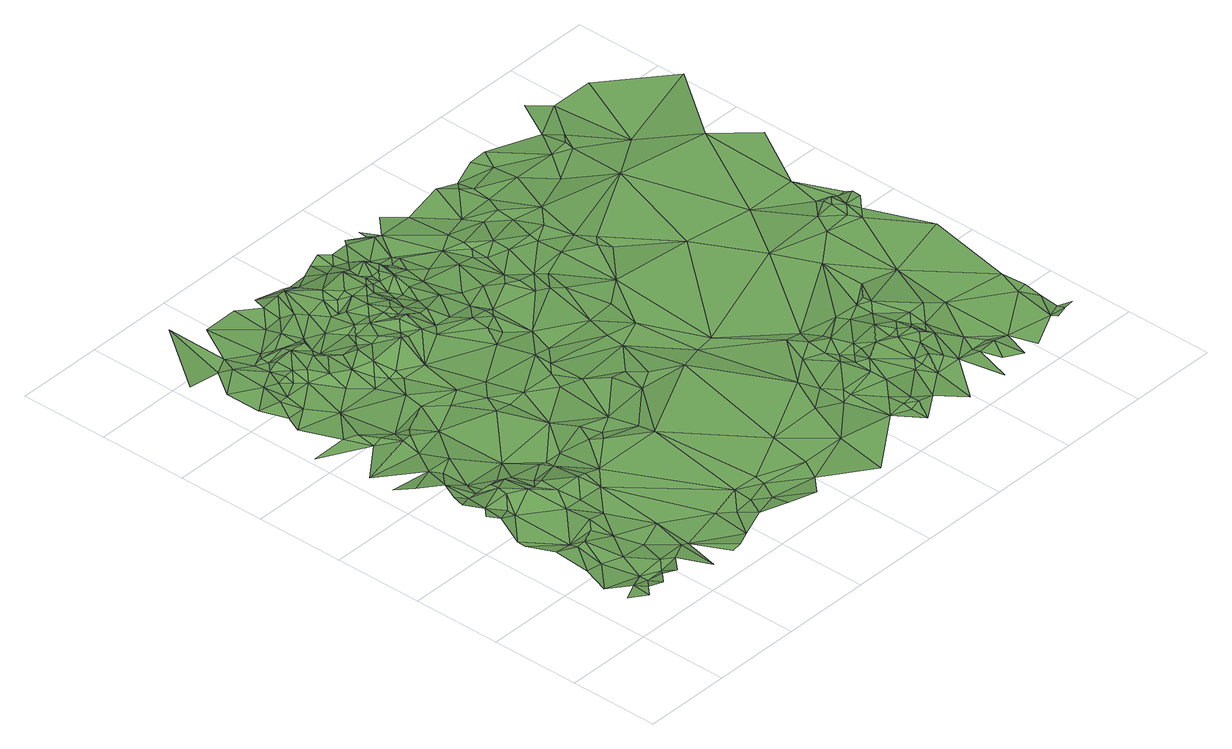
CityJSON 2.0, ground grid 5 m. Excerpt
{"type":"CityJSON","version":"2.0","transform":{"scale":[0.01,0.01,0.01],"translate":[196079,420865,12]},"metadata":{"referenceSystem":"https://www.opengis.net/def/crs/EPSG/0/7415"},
"CityObjects":{
"plantcover1":{"type":"PlantCover","attributes":{"3df_class":"Forest","bgt_fysiekvoorkomen":"groenvoorziening","bgt_status":"bestaand","identificatienamespace":"NL.IMGeo","begroeidterreindeeloptalud":"true","plus_fysiekvoorkomen":"gras- en kruidachtigen","relatievehoogteligging":0,"aantal_punten":0},"geometry":[{"type":"MultiSurface","lod":"1","boundaries":[[[0,1,2]],[[0,3,1]],[[1,4,5]],[[6,7,5]],[[1,3,8]],[[6,5,4]],[[3,9,8]],[[8,4,1]],[[10,7,11]],[[9,12,8]],[[6,11,7]],[[10,13,14]],[[13,15,14]],[[8,16,4]],[[12,16,8]],[[13,10,11]],[[6,4,17]],[[12,18,16]],[[11,6,19]],[[17,19,6]],[[20,21,22]],[[15,13,23]],[[13,11,19]],[[21,15,23]],[[24,4,16]],[[4,24,17]],[[25,16,18]],[[22,21,26]],[[27,28,22]],[[13,19,29]],[[24,16,25]],[[19,17,30]],[[26,21,23]],[[31,28,27]],[[32,17,24]],[[22,26,33]],[[29,19,30]],[[34,13,29]],[[23,13,35]],[[22,36,27]],[[30,17,32]],[[31,27,37]],[[23,33,26]],[[33,36,22]],[[38,24,25]],[[38,25,39]],[[40,41,42]],[[35,13,34]],[[32,24,38]],[[37,27,43]],[[27,36,43]],[[34,29,30]],[[40,42,37]],[[33,23,44]],[[43,36,45]],[[39,46,38]],[[47,37,43]],[[43,45,48]],[[35,44,23]],[[44,36,33]],[[43,48,47]],[[30,32,49]],[[50,34,30]],[[45,36,51]],[[52,37,47]],[[38,49,32]],[[40,37,52]],[[48,45,51]],[[36,44,51]],[[35,34,50]],[[53,54,40]],[[48,55,47]],[[49,50,30]],[[46,49,38]],[[44,35,56]],[[55,48,51]],[[57,51,44]],[[58,59,60]],[[57,44,56]],[[35,50,61]],[[62,58,54]],[[61,56,35]],[[63,64,46]],[[52,47,65]],[[54,53,62]],[[65,40,52]],[[66,51,57]],[[55,51,66]],[[67,57,56]],[[57,68,66]],[[67,68,57]],[[47,55,69]],[[53,40,65]],[[70,46,64]],[[58,71,59]],[[46,72,49]],[[73,50,49]],[[73,61,50]],[[74,56,61]],[[65,47,69]],[[67,56,74]],[[55,66,69]],[[58,75,71]],[[62,75,58]],[[76,77,78]],[[79,77,59]],[[80,76,81]],[[70,72,46]],[[66,68,82]],[[71,79,59]],[[83,68,67]],[[84,62,53]],[[75,85,71]],[[61,73,74]],[[72,73,49]],[[75,62,85]],[[77,79,78]],[[81,76,78]],[[82,69,66]],[[80,86,87]],[[83,67,74]],[[88,53,65]],[[85,62,84]],[[80,81,86]],[[85,79,71]],[[74,73,89]],[[88,84,53]],[[81,78,90]],[[83,82,68]],[[88,65,69]],[[84,91,85]],[[86,81,90]],[[74,89,83]],[[92,72,70]],[[84,88,91]],[[89,73,93]],[[82,94,69]],[[87,86,95]],[[87,95,96]],[[97,90,78]],[[86,90,98]],[[99,92,70]],[[78,79,97]],[[83,89,93]],[[83,94,82]],[[100,73,72]],[[98,90,101]],[[102,103,96]],[[85,91,104]],[[101,90,97]],[[86,98,105]],[[93,73,100]],[[85,106,79]],[[95,86,105]],[[83,107,94]],[[92,100,72]],[[108,98,101]],[[107,83,93]],[[96,95,109]],[[91,88,104]],[[105,98,108]],[[97,79,110]],[[111,92,99]],[[112,88,69]],[[108,101,113]],[[94,114,69]],[[113,101,97]],[[105,115,95]],[[113,105,108]],[[109,95,115]],[[100,92,111]],[[110,79,116]],[[106,85,104]],[[96,109,102]],[[113,97,117]],[[118,105,113]],[[119,111,99]],[[105,120,115]],[[106,116,79]],[[93,121,107]],[[122,97,110]],[[105,118,120]],[[117,97,122]],[[119,99,123]],[[94,107,114]],[[115,120,124]],[[104,88,125]],[[109,115,126]],[[113,127,118]],[[127,113,117]],[[114,112,69]],[[115,124,126]],[[120,118,127]],[[93,128,121]],[[122,110,129]],[[130,100,111]],[[112,125,88]],[[131,117,122]],[[124,120,132]],[[116,129,110]],[[130,111,119]],[[133,93,100]],[[109,126,134]],[[127,117,131]],[[132,120,127]],[[135,107,121]],[[126,124,136]],[[137,119,123]],[[124,132,136]],[[138,122,129]],[[106,139,116]],[[131,122,138]],[[129,116,140]],[[130,141,100]],[[128,93,133]],[[135,114,107]],[[104,142,106]],[[140,116,139]],[[125,142,104]],[[127,131,143]],[[127,144,132]],[[145,121,128]],[[106,146,139]],[[129,140,147]],[[138,148,131]],[[149,138,129]],[[136,132,150]],[[141,133,100]],[[126,136,151]],[[143,131,148]],[[121,145,135]],[[144,127,143]],[[112,152,125]],[[139,147,140]],[[142,146,106]],[[153,134,126]],[[154,130,119]],[[148,138,149]],[[155,149,129]],[[147,155,129]],[[132,144,150]],[[154,119,137]],[[125,152,142]],[[156,112,114]],[[139,157,147]],[[146,157,139]],[[136,150,151]],[[151,153,126]],[[156,152,112]],[[149,158,148]],[[144,143,159]],[[145,128,160]],[[161,114,135]],[[150,144,159]],[[130,162,141]],[[135,145,161]],[[155,158,149]],[[163,143,148]],[[151,150,159]],[[153,164,134]],[[160,128,133]],[[147,165,155]],[[166,157,146]],[[114,167,156]],[[146,142,166]],[[159,143,163]],[[157,168,147]],[[169,142,152]],[[154,162,130]],[[156,167,152]],[[158,170,148]],[[160,161,145]],[[155,165,158]],[[163,148,170]],[[151,171,153]],[[168,165,147]],[[159,172,151]],[[142,169,166]],[[152,167,169]],[[173,133,141]],[[114,161,174]],[[166,168,157]],[[158,165,175]],[[114,174,167]],[[176,164,153]],[[158,175,170]],[[151,172,171]],[[162,173,141]],[[171,176,153]],[[177,175,165]],[[159,163,178]],[[165,168,177]],[[172,159,178]],[[163,170,179]],[[170,175,179]],[[177,180,175]],[[168,166,181]],[[182,177,168]],[[179,175,180]],[[163,179,183]],[[184,160,133]],[[163,183,178]],[[184,161,160]],[[185,176,171]],[[171,172,185]],[[177,182,180]],[[181,182,168]],[[186,162,154]],[[174,161,187]],[[181,166,188]],[[169,167,189]],[[169,190,166]],[[167,174,191]],[[183,179,192]],[[176,185,193]],[[179,180,194]],[[195,172,178]],[[196,186,154]],[[180,182,197]],[[192,179,194]],[[182,181,188]],[[178,183,198]],[[172,195,185]],[[166,199,188]],[[200,183,192]],[[187,161,201]],[[186,173,162]],[[202,180,197]],[[198,183,200]],[[182,188,197]],[[194,180,203]],[[195,178,198]],[[185,195,193]],[[167,191,189]],[[203,180,202]],[[161,184,201]],[[174,187,191]],[[190,199,166]],[[192,194,204]],[[192,205,200]],[[200,206,198]],[[202,197,207]],[[188,207,197]],[[208,133,173]],[[193,195,209]],[[169,189,190]],[[204,194,203]],[[203,202,210]],[[205,192,204]],[[202,207,210]],[[195,198,211]],[[206,200,205]],[[191,187,212]],[[206,211,198]],[[204,203,213]],[[213,203,210]],[[214,207,188]],[[199,214,188]],[[208,184,133]],[[212,189,191]],[[211,215,195]],[[216,211,206]],[[205,216,206]],[[215,209,195]],[[210,207,217]],[[218,205,204]],[[219,204,213]],[[214,217,207]],[[213,210,220]],[[187,201,221]],[[218,204,219]],[[186,222,173]],[[209,215,223]],[[205,224,216]],[[190,225,199]],[[210,217,220]],[[201,184,221]],[[213,220,219]],[[218,224,205]],[[226,214,199]],[[216,227,211]],[[189,212,228]],[[218,219,229]],[[230,186,196]],[[214,231,217]],[[211,232,215]],[[218,229,224]],[[226,199,225]],[[212,187,233]],[[215,234,223]],[[184,235,221]],[[216,224,227]],[[217,231,220]],[[231,214,236]],[[189,237,190]],[[226,236,214]],[[229,219,238]],[[227,232,211]],[[225,190,239]],[[220,238,219]],[[224,229,240]],[[187,221,233]],[[234,215,232]],[[237,189,228]],[[231,241,220]],[[184,208,235]],[[227,224,242]],[[224,240,242]],[[239,190,237]],[[240,229,243]],[[222,244,173]],[[229,238,243]],[[241,238,220]],[[245,228,212]],[[244,208,173]],[[227,242,246]],[[247,226,225]],[[247,225,239]],[[232,227,248]],[[231,236,249]],[[242,240,250]],[[246,248,227]],[[186,251,222]],[[250,240,243]],[[221,235,233]],[[236,226,252]],[[253,246,242]],[[241,231,249]],[[243,238,254]],[[238,241,254]],[[253,242,250]],[[255,234,232]],[[247,239,237]],[[256,226,247]],[[230,251,186]],[[212,233,245]],[[232,248,257]],[[246,258,248]],[[226,256,252]],[[241,259,254]],[[253,250,260]],[[235,208,233]],[[249,236,252]],[[250,243,261]],[[246,253,258]],[[261,243,254]],[[255,232,257]],[[241,249,259]],[[262,247,237]],[[261,260,250]],[[258,253,260]],[[263,237,228]],[[256,247,262]],[[259,261,254]],[[248,264,257]],[[248,258,264]],[[256,262,252]],[[257,265,255]],[[251,266,222]],[[267,258,260]],[[263,228,245]],[[267,260,261]],[[222,266,244]],[[249,252,268]],[[259,249,269]],[[259,269,261]],[[257,270,265]],[[271,233,208]],[[264,270,257]],[[272,264,258]],[[230,273,251]],[[269,249,268]],[[261,274,267]],[[271,208,244]],[[267,275,258]],[[252,262,276]],[[230,277,278]],[[272,258,275]],[[279,262,237]],[[261,269,280]],[[261,280,274]],[[230,278,281]],[[282,266,251]],[[268,252,276]],[[273,282,251]],[[283,264,272]],[[267,274,275]],[[284,273,230]],[[285,245,233]],[[230,281,284]],[[270,264,286]],[[272,275,283]],[[278,277,287]],[[286,264,283]],[[285,233,271]],[[274,288,275]],[[280,288,274]],[[281,278,287]],[[237,263,289]],[[245,285,263]],[[290,244,266]],[[280,269,291]],[[292,276,262]],[[293,284,281]],[[293,281,287]],[[269,268,294]],[[295,283,275]],[[280,296,288]],[[275,288,295]],[[287,277,297]],[[279,237,289]],[[282,298,266]],[[273,299,282]],[[294,268,276]],[[280,291,296]],[[279,292,262]],[[300,273,284]],[[301,271,244]],[[285,271,302]],[[288,296,295]],[[269,294,291]],[[293,287,297]],[[300,284,293]],[[286,283,303]],[[304,263,285]],[[298,290,266]],[[283,295,303]],[[290,301,244]],[[300,299,273]],[[301,302,271]],[[286,303,305]],[[299,298,282]],[[306,276,292]],[[276,306,294]],[[307,289,263]],[[308,296,291]],[[263,304,307]],[[295,296,308]],[[309,292,279]],[[310,293,297]],[[306,292,309]],[[308,291,294]],[[293,310,300]],[[303,311,305]],[[312,303,295]],[[298,313,290]],[[285,302,314]],[[309,279,315]],[[315,279,289]],[[295,308,312]],[[313,316,290]],[[299,317,298]],[[316,301,290]],[[300,318,299]],[[306,319,294]],[[285,314,304]],[[306,309,315]],[[303,312,311]],[[297,320,321]],[[298,322,313]],[[317,322,298]],[[308,294,319]],[[311,312,323]],[[299,318,317]],[[324,302,301]],[[325,289,307]],[[300,310,318]],[[289,325,315]],[[326,319,306]],[[304,314,307]],[[310,297,321]],[[322,317,327]],[[317,318,327]],[[313,328,316]],[[322,328,313]],[[324,301,316]],[[329,308,319]],[[315,330,306]],[[331,312,308]],[[306,330,326]],[[314,325,307]],[[329,319,326]],[[318,332,327]],[[327,333,322]],[[334,308,329]],[[310,335,318]],[[324,316,336]],[[328,336,316]],[[333,328,322]],[[331,308,334]],[[321,337,310]],[[338,332,318]],[[320,339,321]],[[332,333,327]],[[338,318,335]],[[335,310,337]],[[340,329,326]],[[341,315,325]],[[342,312,331]],[[342,343,312]],[[321,344,337]],[[338,333,332]],[[334,329,340]],[[326,330,340]],[[337,344,335]],[[314,341,325]],[[345,344,321]],[[315,346,330]],[[336,347,324]],[[335,348,338]],[[328,347,336]],[[339,345,321]],[[338,349,333]],[[333,350,328]],[[335,344,351]],[[341,346,315]],[[352,331,334]],[[314,302,353]],[[351,348,335]],[[334,340,352]],[[338,348,354]],[[345,351,344]],[[330,355,340]],[[302,324,356]],[[342,331,357]],[[354,349,338]],[[328,350,347]],[[349,350,333]],[[358,341,314]],[[330,346,355]],[[357,331,352]],[[348,359,354]],[[360,361,339]],[[345,339,362]],[[351,363,348]],[[345,362,351]],[[354,359,349]],[[348,364,359]],[[348,363,364]],[[355,365,340]],[[314,366,358]],[[352,340,365]],[[361,367,339]],[[351,362,363]],[[349,359,368]],[[341,369,346]],[[359,364,368]],[[346,370,355]],[[371,342,357]],[[339,367,372]],[[350,349,373]],[[369,341,358]],[[372,362,339]],[[363,374,364]],[[363,362,374]],[[349,368,373]],[[347,350,375]],[[357,352,376]],[[324,347,377]],[[364,378,368]],[[379,367,361]],[[364,374,378]],[[369,370,346]],[[380,379,361]],[[355,370,365]],[[353,366,314]],[[302,356,353]],[[362,381,374]],[[365,376,352]],[[375,350,373]],[[366,382,358]],[[374,381,378]],[[382,369,358]],[[380,383,379]],[[384,372,367]],[[372,381,362]],[[384,367,379]],[[368,378,385]],[[368,385,373]],[[357,376,386]],[[371,357,387]],[[385,378,381]],[[387,357,386]],[[388,375,373]],[[389,365,370]],[[385,388,373]],[[369,389,370]],[[376,365,389]],[[390,379,383]],[[390,372,384]],[[390,384,379]],[[375,388,391]],[[353,382,366]],[[347,375,377]],[[381,392,385]],[[377,356,324]],[[386,376,389]],[[385,392,388]],[[381,372,393]],[[394,375,391]],[[395,387,386]],[[371,387,396]],[[394,391,388]],[[372,390,393]],[[396,387,395]],[[381,393,392]],[[386,389,397]],[[377,375,394]],[[397,395,386]],[[398,369,382]],[[399,390,400]],[[388,392,401]],[[402,396,395]],[[394,388,401]],[[398,389,369]],[[398,382,353]],[[402,395,397]],[[392,393,401]],[[403,396,402]],[[397,389,404]],[[405,393,390]],[[377,394,401]],[[399,405,390]],[[356,406,353]],[[377,407,356]],[[389,398,404]],[[408,409,399]],[[410,403,402]],[[409,411,399]],[[412,402,397]],[[393,413,401]],[[377,401,407]],[[409,414,411]],[[397,404,412]],[[399,411,415]],[[406,398,353]],[[413,393,405]],[[410,402,412]],[[399,415,405]],[[407,416,356]],[[416,406,356]],[[417,405,415]],[[417,413,405]],[[398,418,404]],[[412,404,418]],[[419,407,401]],[[412,420,410]],[[401,413,421]],[[407,422,416]],[[418,423,412]],[[420,412,423]],[[424,406,416]],[[419,422,407]],[[421,419,401]],[[418,425,423]],[[416,422,426]],[[398,427,418]],[[416,426,428]],[[425,420,423]],[[416,428,424]],[[406,429,398]],[[430,426,422]],[[419,430,422]],[[406,424,431]],[[418,427,425]],[[428,426,432]],[[432,426,430]],[[433,430,419]],[[424,428,432]],[[433,419,421]],[[420,425,434]],[[424,432,435]],[[435,432,430]],[[433,436,430]],[[429,427,398]],[[431,424,435]],[[406,431,429]],[[430,437,435]],[[430,436,437]],[[420,434,438]],[[425,427,434]],[[439,431,435]],[[439,435,437]],[[434,427,440]],[[441,429,431]],[[429,442,427]],[[427,442,440]]]}]}
},
"vertices":[
[234,169,69],[234,269,77],[134,219,80],[284,219,67],[334,319,51],[134,369,62],[284,519,53],[184,519,69],[334,269,51],[334,169,91],[184,719,84],[284,669,82],[384,219,90],[284,719,69],[134,869,71],[134,919,73],[434,269,53],[384,469,66],[434,169,105],[334,669,87],[134,1119,125],[184,1069,110],[184,1169,121],[284,1069,74],[484,319,69],[534,269,76],[284,1119,78],[234,1319,80],[134,1269,121],[434,719,73],[484,619,61],[184,1369,91],[534,469,52],[334,1169,125],[484,769,86],[484,919,76],[334,1219,135],[234,1469,87],[634,319,71],[584,69,105],[284,1619,67],[84,1669,44],[134,1569,73],[284,1319,80],[434,1119,125],[334,1269,132],[684,319,54],[334,1419,53],[334,1319,80],[684,519,74],[584,769,67],[434,1269,109],[334,1569,52],[384,1769,46],[84,1819,42],[434,1319,77],[534,1019,111],[484,1119,109],[284,1969,47],[234,2119,42],[34,2119,37],[584,919,73],[384,1869,72],[784,119,54],[834,119,63],[434,1619,62],[484,1269,92],[534,1119,119],[534,1169,93],[584,1419,46],[934,169,46],[284,2069,65],[934,369,68],[734,919,69],[684,1019,109],[334,1969,67],[184,2419,48],[134,2319,54],[284,2419,49],[384,2269,43],[134,2569,47],[234,2519,70],[684,1269,60],[734,1219,46],[434,1869,76],[434,1969,37],[284,2669,53],[134,2769,46],[584,1819,43],[734,1019,99],[284,2519,70],[484,1919,60],[1034,319,47],[834,1019,72],[734,1269,43],[284,2866,64],[234,2916,47],[434,2519,70],[334,2619,75],[1084,219,66],[1134,419,72],[384,2569,73],[334,3316,54],[34,2916,74],[684,2019,39],[384,2719,66],[684,2119,56],[834,1269,41],[384,2619,88],[334,2966,48],[534,2369,57],[1134,319,64],[884,1719,48],[434,2619,98],[984,1469,41],[384,2819,55],[634,2269,48],[484,2569,98],[434,2719,99],[1234,269,47],[434,2769,68],[984,1219,66],[534,2469,97],[1234,169,65],[434,2819,68],[784,1919,37],[484,2866,47],[534,2719,113],[1034,1169,68],[634,2419,89],[1284,369,55],[584,2619,104],[534,2769,100],[1234,1019,73],[434,3166,72],[1034,1319,67],[534,2819,64],[1383,119,69],[634,2569,96],[734,2269,53],[684,2319,66],[1284,419,68],[884,1969,50],[634,2669,80],[634,2719,101],[1084,1219,52],[784,2219,50],[734,2369,109],[634,2619,83],[684,2519,100],[634,2769,78],[634,2866,86],[934,1819,48],[634,2966,58],[1483,219,52],[734,2469,129],[984,1719,29],[784,2269,70],[784,2519,105],[684,2769,72],[1234,1119,58],[1184,1269,65],[1533,319,68],[784,2719,76],[634,3166,74],[834,2469,106],[934,2219,48],[1084,1719,45],[934,2369,138],[1034,1919,38],[834,2619,87],[734,2966,71],[784,2916,93],[1583,569,60],[1234,1619,46],[834,2569,104],[734,3066,86],[884,2469,126],[834,2866,84],[884,2619,119],[934,2569,126],[984,2369,116],[984,2419,116],[884,2769,93],[1483,1319,45],[834,3066,102],[1783,319,70],[1334,1569,63],[1084,2369,107],[1334,1869,59],[1284,2069,50],[1284,1719,43],[934,2719,120],[784,3166,57],[984,2619,114],[884,3066,103],[1733,19,69],[1034,2469,145],[934,2866,115],[1134,2319,72],[934,2769,84],[1433,1469,65],[1034,2519,125],[1034,2569,133],[1034,2669,137],[1034,2769,136],[984,2819,113],[1084,2469,145],[1733,1269,70],[934,3116,62],[1084,2519,119],[984,2916,126],[1334,1769,56],[1084,2569,139],[1184,2369,72],[984,3066,67],[1034,2819,141],[1184,2469,97],[1084,2719,131],[1134,2619,129],[1184,2569,82],[1533,1469,46],[1883,569,71],[984,3116,47],[1134,2769,141],[1334,2169,72],[1334,2269,84],[1134,2916,151],[1433,1869,41],[1134,2719,121],[2083,269,65],[1234,2469,96],[1134,3016,91],[1683,1619,43],[1084,3116,53],[1583,1369,63],[1284,2369,68],[1483,2019,41],[1234,2669,58],[1383,2119,42],[1184,2769,123],[1284,2569,65],[1184,2819,136],[1234,2719,70],[1983,769,74],[1683,1719,53],[1184,2866,124],[1433,2219,65],[1184,2916,132],[1383,2519,69],[1234,2769,111],[2033,519,49],[1433,2369,51],[1234,2819,116],[1284,2669,52],[1178,3159,44],[1433,2269,73],[1234,3066,56],[1284,2916,132],[1334,2669,73],[1284,2819,122],[1334,2769,98],[1483,2269,51],[1733,1869,42],[1284,3016,77],[1234,3166,76],[2033,669,59],[1334,2866,115],[1483,2469,50],[1433,2669,49],[1284,3116,71],[1883,1319,52],[1334,2966,75],[2083,519,69],[1383,2866,71],[1383,2916,53],[1583,2419,63],[2183,119,67],[2183,219,70],[1733,2219,48],[1433,2769,69],[2183,269,81],[2083,569,71],[1383,2966,50],[2183,369,72],[1833,1669,71],[1383,3116,75],[2233,219,94],[1433,2866,51],[1783,2169,62],[2133,869,77],[1533,2719,45],[1683,2369,47],[2233,269,93],[1633,2619,66],[1483,2916,45],[1483,2866,62],[2333,219,71],[2233,719,84],[2283,569,70],[2283,469,72],[2183,1019,92],[1983,1319,68],[1533,3066,63],[1883,1869,57],[1433,3166,51],[1733,2419,44],[1833,2119,61],[1683,2769,45],[1733,2319,61],[2433,419,71],[1533,3116,42],[1583,3066,46],[2233,819,87],[2033,1969,70],[1833,2319,45],[2233,919,102],[2283,669,75],[2333,619,95],[1733,2619,50],[2433,69,79],[2483,319,73],[2283,769,70],[1533,3166,42],[2283,1019,75],[1883,2269,45],[1783,2569,45],[2333,719,68],[2333,869,96],[1783,2669,49],[1883,2519,65],[1783,2819,59],[2383,719,77],[2383,769,83],[1783,2719,65],[2483,469,83],[2333,919,83],[2483,419,76],[2433,669,114],[2633,319,72],[1883,2619,69],[2033,2319,65],[1783,3066,43],[1683,3166,50],[2533,419,112],[2583,369,98],[2033,2469,57],[2483,969,85],[2533,619,111],[2533,769,114],[2533,919,69],[2583,519,102],[1983,2769,50],[2483,1919,75],[2533,669,95],[2033,2519,69],[2683,1569,62],[1933,2866,47],[2183,2219,71],[2583,669,112],[2683,69,72],[2733,269,88],[2683,519,106],[2633,569,113],[2633,619,117],[2083,2669,56],[2233,2169,58],[2733,319,75],[2633,719,104],[2183,2369,59],[2133,2519,71],[2033,3116,49],[2783,419,71],[2633,869,75],[2683,569,90],[2633,969,76],[2083,2769,66],[2783,1319,71],[2683,669,84],[2833,269,97],[2783,169,71],[2733,619,81],[2233,2269,70],[2883,119,69],[2833,319,74],[2733,719,99],[2133,2866,56],[2083,3016,70],[2683,919,97],[2233,2619,76],[2933,269,71],[2683,969,94],[2833,719,99],[2933,669,73],[2783,1069,70],[2133,2966,68],[2133,3066,53],[2333,2866,74],[2683,2519,76],[3183,219,77],[2983,119,70],[2983,1019,67],[2333,3016,60],[2283,3116,70],[2483,2719,55],[3233,469,71],[2883,1869,64],[2983,1469,76],[3183,169,98],[3233,169,120],[2383,3116,76],[3233,219,105],[2583,2866,73],[3283,619,72],[3283,169,128],[3283,369,68],[3033,1569,88],[3283,469,83],[2683,2819,76],[3183,1419,75],[2683,3016,63],[3383,1119,70],[3133,1469,91],[2683,2866,89],[3133,1669,75],[2733,2916,81],[3133,1569,105],[2933,2669,64],[3133,1619,100],[3183,2419,85],[3183,1519,105],[3183,1869,67],[3183,1619,102],[3233,1469,79],[2883,3116,73],[3233,1619,75],[3283,1519,101],[3283,1569,104],[2783,3216,83],[3283,1619,74],[3133,3116,74],[3383,2219,78],[3483,2819,77]
]}
